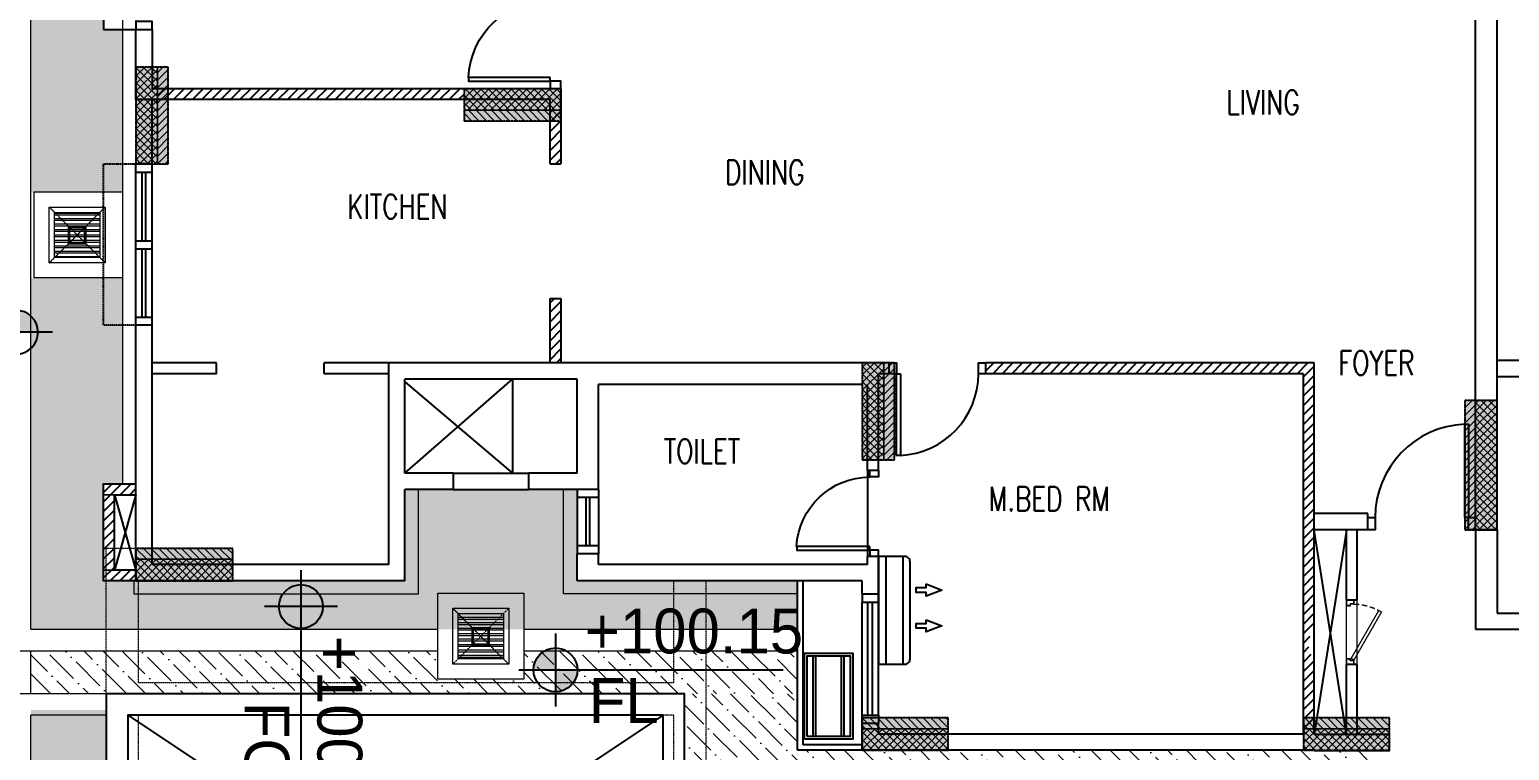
# Model space of a CAD drawing. Header units: millimetres. Extents: x 7964926 to 16080295, y -6277184 to -2986664.
# Drawn here: x 8061824 to 8075576, y -3101512 to -3094810 of the extents above; entities that cross this region are included whole.
import ezdxf

# ---------------------------------------------------------------- set-up
doc = ezdxf.new("R2010")
doc.units = ezdxf.units.MM
doc.header["$LTSCALE"] = 2000
doc.header["$MEASUREMENT"] = 0
for name, pattern in [('( Hidden )', [0.375, 0.25, -0.125]), ('1', [0, 0, 0]), ('DASHED2', [0.375, 0.25, -0.125]), ('HIDDEN', [0.375, 0.25, -0.125])]:
    doc.linetypes.add(name, pattern=pattern)
for name, color, linetype in [('a-ac ledge', 8, 'Continuous'), ('a-AC units', 7, 'Continuous'), ('a-chajja', 2, 'HIDDEN'), ('a-col', 8, 'DASHED2'), ('a-cutout', 8, 'Continuous'), ('a-door', 8, 'Continuous'), ('a-ele 1', 8, 'Continuous'), ('a-hat col', 252, 'Continuous'), ('a-hatch wall', 8, 'Continuous'), ('a-text m', 8, 'Continuous'), ('a-tile drop', 1, 'Continuous'), ('a-wall', 8, 'Continuous'), ('a-window', 8, 'Continuous'), ('L-FL', 7, 'Continuous')]:
    doc.layers.add(name, color=color, linetype=linetype)
for name, color, linetype, lineweight in [('a-shaft door', 1, 'Continuous', 5), ('L - paving', 9, 'Continuous', 5), ('L-CHAMBERS', 50, 'Continuous', 5), ('L-CORECUT', 4, 'Continuous', 5), ('L-ELE 1', 24, 'Continuous', 20), ('L-ELE 2', 30, 'Continuous', 15), ('L-Paver 400x400', 250, '1', 13), ('L-SHRUBS', 96, 'Continuous', 18), ('STR-Column', 250, 'Continuous', 15), ('STR-Column Hatch', 250, 'Continuous', 15), ('STR-Podium Beam', 8, 'Continuous', 15), ('STR-RCC Up Stand', 250, 'Continuous', 15)]:
    doc.layers.add(name, color=color, linetype=linetype, lineweight=lineweight)
doc.styles.add('a-100 txt m', font='romans.shx', dxfattribs={"width": 0.75, "height": 300})
doc.styles.add('Century Gothic', font='GOTHIC.TTF')
doc.styles.get("Standard").update_dxf_attribs({"font": 'romans.shx', "width": 0.75})
pattern_1 = [(45, (1424320.437, 166168.526), (-44.1941738, 44.1941738), [])]
pattern_2 = [(45, (5563976.44, -3596298.786), (-35.3553391, 35.3553391), []), (135, (5563976.44, -3596298.786), (-35.3553391, -35.3553391), [])]
pattern_3 = [(45, (5551526.44, -3592898.786), (-35.3553391, 35.3553391), []), (135, (5551526.44, -3592898.786), (-35.3553391, -35.3553391), [])]
pattern_4 = [(45, (5558276.44, -3595748.786), (-35.3553391, 35.3553391), []), (135, (5558276.44, -3595748.786), (-35.3553391, -35.3553391), [])]
pattern_5 = [(315, (7568922.237, -584075.35), (35.3553391, 35.3553391), []), (45, (7568922.237, -584075.35), (-35.3553391, 35.3553391), [])]
pattern_6 = [(315, (7565972.237, -588450.35), (35.3553391, 35.3553391), []), (45, (7565972.237, -588450.35), (-35.3553391, 35.3553391), [])]
pattern_7 = [(315, (7572722.237, -590025.35), (35.3553391, 35.3553391), []), (45, (7572722.237, -590025.35), (-35.3553391, 35.3553391), [])]
pattern_8 = [(315, (7576622.237, -590025.35), (35.3553391, 35.3553391), []), (45, (7576622.237, -590025.35), (-35.3553391, 35.3553391), [])]
pattern_9 = [(45, (5565638.427, -3484768.836), (-35.3553391, 35.3553391), [])]
pattern_10 = [(315, (7677052.187, -598187.335), (35.3553391, 35.3553391), [])]
pattern_11 = [(45, (5572388.427, -3487618.836), (-35.3553391, 35.3553391), [])]
pattern_12 = [(45, (5577788.427, -3488168.836), (-35.3553391, 35.3553391), [])]
pattern_13 = [(315, (7674102.187, -602262.335), (35.3553391, 35.3553391), [])]
pattern_14 = [(315, (7680852.187, -603837.335), (35.3553391, 35.3553391), [])]
pattern_15 = [(315, (7684752.187, -603837.335), (35.3553391, 35.3553391), [])]
pattern_16 = [(0, (63392.345, 51549.49), (1e-14, 50.625), []), (0, (63409.22, 51532.616), (1e-14, 50.625), [])]

# ---------------------------------------------------------------- blocks, each defined once
blk = doc.blocks.new('basement - column')
at = {"layer": 'a-hat col'}
h = blk.add_hatch(color=256, dxfattribs=at)
h.dxf.hatch_style = 1
h.paths.add_polyline_path([(75025, -9099), (74725, -9099), (74725, -9999), (75025, -9999)])
h = blk.add_hatch(color=256, dxfattribs=at)
h.dxf.hatch_style = 1
h.paths.add_polyline_path([(78675, -9299), (77775, -9299), (77775, -9599), (78675, -9599)])
h = blk.add_hatch(color=256, dxfattribs=at)
h.dxf.hatch_style = 1
h.paths.add_polyline_path([(81775, -11849), (81475, -11849), (81475, -12749), (81775, -12749)])
h = blk.add_hatch(color=256, dxfattribs=at)
h.dxf.hatch_style = 1
h.paths.add_polyline_path([(87375, -12199), (87075, -12199), (87075, -13399), (87375, -13399)])
h = blk.add_hatch(color=256, dxfattribs=at)
h.dxf.hatch_style = 1
h.paths.add_polyline_path([(75625, -13574), (74725, -13574), (74725, -13874), (75625, -13874)])
h = blk.add_hatch(color=256, dxfattribs=at)
h.dxf.hatch_style = 1
h.paths.add_polyline_path([(82275, -15149), (81475, -15149), (81475, -15449), (82275, -15449)])
h = blk.add_hatch(color=256, dxfattribs=at)
h.dxf.hatch_style = 1
h.paths.add_polyline_path([(86375, -15149), (85575, -15149), (85575, -15449), (86375, -15449)])
at = {"layer": 'a-col', "linetype": 'DASHED2', "ltscale": 0.001}
for points in [[(74725, -9999), (75025, -9999), (75025, -9099), (74725, -9099)], [(77775, -9299), (77775, -9599), (78675, -9599), (78675, -9299)], [(81475, -12749), (81775, -12749), (81775, -11849), (81475, -11849)], [(87075, -13399), (87375, -13399), (87375, -12199), (87075, -12199)], [(74725, -13574), (74725, -13874), (75625, -13874), (75625, -13574)], [(81475, -15149), (81475, -15449), (82275, -15449), (82275, -15149)], [(85575, -15149), (85575, -15449), (86375, -15449), (86375, -15149)]]:
    blk.add_lwpolyline(points, close=True, dxfattribs=at)
blk = doc.blocks.new('finish lvl')
h = blk.add_hatch(color=256)
edge = h.paths.add_edge_path()
edge.add_ellipse((0.0378, 0.003), major_axis=(-0.0305, 0.0305), ratio=1, start_angle=-45, end_angle=45)
edge.add_line((-0.0053, 0.003), (0.0378, 0.003))
edge.add_line((0.0378, 0.003), (0.0378, 0.0461))
edge = h.paths.add_edge_path()
edge.add_ellipse((0.0378, 0.003), major_axis=(-0.0305, 0.0305), ratio=1, start_angle=135, end_angle=225)
edge.add_line((0.0809, 0.003), (0.0378, 0.003))
edge.add_line((0.0378, 0.003), (0.0378, -0.0401))
for p, q in [((0.0378, 0.0748), (0.0378, -0.0688)), ((-0.034, 0.003), (0.4857, 0.003))]:
    blk.add_line(p, q)
blk.add_ellipse((0.0378, 0.003), major_axis=(-0.0305, 0.0305), ratio=1, start_param=1.570796326794534, end_param=7.85398163397412)
at = {"layer": 'L-FL'}
for tag, p in [('%%P0.00', (0.1256, 0.0357)), ('FIN.LVL.', (0.1075, -0.103))]:
    blk.add_attdef(tag, p, '', height=0.08, dxfattribs=at)
blk = doc.blocks.new('*U162')
blk.add_line((1027, 0), (1027, 0))
for points in [[(0, 126), (73, 126), (73, 0), (0, 0)], [(1100, 0), (1027, 0), (1027, 126), (1100, 126)]]:
    blk.add_lwpolyline(points)
blk.add_lwpolyline([(110, 0), (110, -953), (73, -953), (73, 0)], close=True)
blk.add_arc((73, 0), 953, 272.2042, 0)
blk = doc.blocks.new('*U161')
blk.add_line((70, 0), (70, 0))
blk.add_lwpolyline([(795, 100), (795, 859), (830, 859), (830, 100)], close=True)
for points in [[(0, 100), (70, 100), (70, 0), (0, 0)], [(900, 0), (830, 0), (830, 100), (900, 100)]]:
    blk.add_lwpolyline(points)
blk.add_arc((830, 100), 760, 92.6396, 180)
blk = doc.blocks.new('*U160')
for points in [[(0, 80), (60, 80), (60, 0), (0, 0)], [(800, 80), (740, 80), (740, 0), (800, 0)]]:
    blk.add_lwpolyline(points)
blk.add_lwpolyline([(95, 0), (95, -679), (60, -679), (60, 0)], close=True)
blk.add_arc((57, 2), 683, 273.153, 359.7973)
blk = doc.blocks.new('AC IDU')
at = {"color": 8}
for p, q in [((419493, 283872), (419493, 284872)), ((419651, 283872), (419651, 284872))]:
    blk.add_line(p, q, dxfattribs=at)
blk.add_lwpolyline([(419423, 284872), (419668, 284872, -0.414214), (419718, 284822), (419718, 283922, -0.414214), (419668, 283872), (419423, 283872)], format="xyb", close=True, dxfattribs=at)
at = {"color": 252}
for points in [[(419867, 284460), (420012, 284516), (419867, 284573), (419867, 284539), (419776, 284539), (419776, 284494), (419867, 284494)], [(419867, 284126), (420012, 284183), (419867, 284239), (419867, 284205), (419776, 284205), (419776, 284160), (419867, 284160)]]:
    blk.add_lwpolyline(points, close=True, dxfattribs=at)
blk = doc.blocks.new('AC ODU')
at = {"color": 8}
for p, q in [((420369, 284087), (421119, 284087)), ((420369, 284062), (421119, 284062)), ((420369, 283822), (421119, 283822)), ((420369, 283797), (421119, 283797))]:
    blk.add_line(p, q, dxfattribs=at)
for points in [[(420344, 284167), (421144, 284167), (421144, 283717), (420344, 283717)], [(420369, 284142), (421119, 284142), (421119, 283742), (420369, 283742)]]:
    blk.add_lwpolyline(points, close=True, dxfattribs=at)
blk = doc.blocks.new('Shaft D-600')
at = {"layer": 'a-shaft door', "color": 252, "ltscale": 0.1}
for p, q in [((185920, -26068), (185920, -26038)), ((186520, -26068), (186520, -26038)), ((186520, -26068), (186520, -26038))]:
    blk.add_line(p, q, dxfattribs=at)
blk.add_lwpolyline([(186409, -25812), (185962, -26070), (185976, -26094), (186422, -25836), (186409, -25812)], dxfattribs=at)
at = {"layer": 'a-shaft door', "color": 252}
for points in [[(185920, -26138), (185974, -26138), (185974, -26100), (185958, -26100), (185958, -26068), (185920, -26068), (185920, -26068), (185920, -26068)], [(185922, -26136), (185922, -26070), (185922, -26070), (185922, -26070), (185956, -26070), (185956, -26102), (185972, -26102), (185972, -26136)], [(186520, -26138), (186467, -26138), (186467, -26100), (186483, -26100), (186483, -26068), (186520, -26068), (186520, -26068), (186520, -26068)], [(186519, -26136), (186519, -26070), (186519, -26070), (186519, -26070), (186485, -26070), (186485, -26102), (186469, -26102), (186469, -26136)]]:
    blk.add_lwpolyline(points, close=True, dxfattribs=at)
at = {"layer": 'a-shaft door', "color": 252, "linetype": 'HIDDEN', "ltscale": 0.1}
blk.add_arc((185951, -26083), 532, 1.566, 27.6813, dxfattribs=at)
blk = doc.blocks.new('2.5BHK-STAIR CORE')
at = {"layer": 'a-cutout', "linetype": 'HIDDEN', "ltscale": 1000}
for p, q in [((-5250, 7850), (-5550, 9750)), ((-5250, 9750), (-5550, 7850))]:
    blk.add_line(p, q, dxfattribs=at)
at = {"layer": 'a-door'}
for p, q in [((-5250, 9100), (-5250, 9750)), ((-5150, 9100), (-5150, 9750)), ((-5150, 9100), (-5250, 9100)), ((-5250, 7850), (-5250, 8500)), ((-5150, 8500), (-5250, 8500)), ((-5150, 7850), (-5150, 8500))]:
    blk.add_line(p, q, dxfattribs=at)
at = {"layer": 'a-shaft door', "color": 8}
for p, q in [((-5250, 8500), (-5250, 9100)), ((-5150, 8500), (-5150, 9100))]:
    blk.add_line(p, q, dxfattribs=at)
at = {"layer": 'a-wall'}
blk.add_lwpolyline([(-5550, 7700), (-4850, 7700), (-4850, 7850), (-5550, 7850)], dxfattribs=at)
at = {"layer": 'a-shaft door', "linetype": 'Continuous', "xscale": -1, "rotation": 270}
blk.add_blockref('Shaft D-600', (20888, -177420), dxfattribs=at)
blk = doc.blocks.new('block 2')
at = {"layer": 'a-hatch wall'}
h = blk.add_hatch(dxfattribs=at)
h.set_pattern_fill('ANSI31', color=256, scale=500)
h.set_pattern_definition(pattern_1)
h.paths.add_polyline_path([(8143444, -2858705), (8140594, -2858705), (8140594, -2858805), (8143444, -2858805)])
h = blk.add_hatch(dxfattribs=at)
h.set_pattern_fill('ANSI31', color=256, scale=500)
h.set_pattern_definition(pattern_1)
h.paths.add_polyline_path([(8144344, -2858905), (8144244, -2858905), (8144244, -2859405), (8144344, -2859405)])
h = blk.add_hatch(dxfattribs=at)
h.set_pattern_fill('ANSI31', color=256, scale=500)
h.set_pattern_definition(pattern_1)
h.paths.add_polyline_path([(8144344, -2860655), (8144244, -2860655), (8144244, -2861255), (8144344, -2861255)])
h = blk.add_hatch(dxfattribs=at)
h.set_pattern_fill('ANSI31', color=256, scale=500)
h.set_pattern_definition(pattern_1)
h.paths.add_polyline_path([(8151344, -2861255), (8148294, -2861255), (8148294, -2861355), (8151244, -2861355), (8151244, -2864655), (8151344, -2864655), (8151344, -2864000, -0.182676), (8151294, -2863868, -0.182676), (8151344, -2863736)])
h = blk.add_hatch(dxfattribs=at)
h.set_pattern_fill('ANSI31', color=256, scale=500)
h.set_pattern_definition(pattern_1)
h.paths.add_polyline_path([(8140194, -2862480), (8140394, -2862480), (8140394, -2862380), (8140094, -2862380), (8140094, -2863280), (8140394, -2863280), (8140394, -2863180), (8140194, -2863180)])
at = {"layer": 'a-ac ledge'}
for p, q in [((8143894, -2861405), (8143894, -2862280)), ((8146544, -2864855), (8146544, -2863280)), ((8146594, -2864805), (8146594, -2863280)), ((8147144, -2864855), (8146544, -2864855)), ((8147144, -2864805), (8146594, -2864805))]:
    blk.add_line(p, q, dxfattribs=at)
at = {"layer": 'a-chajja', "ltscale": 500}
for p, q in [((8140094, -2857455), (8140094, -2858155)), ((8140094, -2858155), (8140394, -2858155))]:
    blk.add_line(p, q, dxfattribs=at)
at = {"layer": 'a-chajja', "ltscale": 0.005}
blk.add_lwpolyline([(8140394, -2860905), (8140094, -2860905), (8140094, -2859405), (8140394, -2859405)], dxfattribs=at)
at = {"layer": 'a-cutout', "linetype": 'HIDDEN', "ltscale": 1000}
for p, q in [((8142894, -2862280), (8143894, -2861405)), ((8142894, -2861430), (8143894, -2862280)), ((8140394, -2862480), (8140194, -2863180)), ((8140194, -2862480), (8140394, -2863180)), ((8140319, -2864530), (8145294, -2867830)), ((8145294, -2864530), (8140319, -2867830))]:
    blk.add_line(p, q, dxfattribs=at)
at = {"layer": 'a-door'}
for p, q in [((8143344, -2862280), (8144044, -2862280)), ((8143344, -2862430), (8144044, -2862430))]:
    blk.add_line(p, q, dxfattribs=at)
at = {"layer": 'a-ele 1'}
for p, q in [((8141144, -2861255), (8140544, -2861255)), ((8141144, -2861355), (8141144, -2861255)), ((8142144, -2861355), (8142144, -2861255)), ((8142744, -2861255), (8142144, -2861255)), ((8141144, -2861355), (8140544, -2861355)), ((8142744, -2861355), (8142144, -2861355))]:
    blk.add_line(p, q, dxfattribs=at)
blk.add_lwpolyline([(8145494, -2867830), (8145494, -2864330), (8140119, -2864330), (8140119, -2867830)], dxfattribs=at)
blk.add_lwpolyline([(8145294, -2864530), (8140319, -2864530), (8140319, -2867830), (8145294, -2867830)], close=True, dxfattribs=at)
at = {"layer": 'a-tile drop', "color": 8}
blk.add_line((8147194, -2862255), (8147194, -2863055), dxfattribs=at)
at = {"layer": 'a-wall'}
for p, q in [((8153044, -2862805), (8153044, -2855855)), ((8152844, -2862805), (8152844, -2856005)), ((8140394, -2858805), (8140394, -2858155)), ((8140394, -2858155), (8140544, -2858155)), ((8140544, -2858155), (8140544, -2858705)), ((8144344, -2858705), (8140544, -2858705)), ((8144344, -2858705), (8144244, -2858705)), ((8144344, -2858705), (8144344, -2859405)), ((8144244, -2858805), (8140394, -2858805)), ((8140544, -2859405), (8140544, -2858805)), ((8144244, -2859405), (8144244, -2858805)), ((8144244, -2859405), (8144244, -2858805)), ((8140544, -2859405), (8140394, -2859405)), ((8144244, -2859405), (8144344, -2859405)), ((8144244, -2861255), (8144244, -2860655)), ((8144244, -2860655), (8144344, -2860655)), ((8144344, -2860655), (8144344, -2861255)), ((8140394, -2863280), (8140394, -2860905)), ((8140544, -2860905), (8140394, -2860905)), ((8140544, -2863130), (8140544, -2860905)), ((8147144, -2861255), (8142744, -2861255)), ((8142744, -2863130), (8142744, -2861255)), ((8147394, -2861255), (8147144, -2861255)), ((8147394, -2861355), (8147394, -2861255)), ((8151344, -2861255), (8148294, -2861255)), ((8148294, -2861355), (8148294, -2861255)), ((8151344, -2864705), (8151344, -2861255)), ((8153044, -2861230), (8156444, -2861230)), ((8144494, -2861405), (8142894, -2861405)), ((8142894, -2862280), (8142894, -2861405)), ((8144494, -2862280), (8144494, -2861405)), ((8144694, -2862430), (8144694, -2861455)), ((8147144, -2861455), (8144694, -2861455)), ((8147194, -2862255), (8147194, -2861455)), ((8147394, -2861355), (8147294, -2861355)), ((8147294, -2862255), (8147294, -2861355)), ((8151244, -2861355), (8148294, -2861355)), ((8151244, -2864705), (8151244, -2861355)), ((8153044, -2861380), (8156444, -2861380)), ((8143344, -2862280), (8142894, -2862280)), ((8143344, -2862280), (8143344, -2862430)), ((8144494, -2862280), (8144044, -2862280)), ((8144044, -2862280), (8144044, -2862430)), ((8147294, -2862255), (8147194, -2862255)), ((8143344, -2862430), (8142894, -2862430)), ((8142894, -2863280), (8142894, -2862430)), ((8144506, -2862430), (8144044, -2862430)), ((8144694, -2862430), (8144494, -2862430)), ((8151844, -2862655), (8151344, -2862655)), ((8151844, -2862805), (8151844, -2862655)), ((8151844, -2862805), (8151344, -2862805)), ((8152844, -2862805), (8153044, -2862805)), ((8153044, -2862805), (8152844, -2862805)), ((8152844, -2862805), (8152844, -2863730)), ((8153044, -2862805), (8153044, -2863580)), ((8142744, -2863130), (8140544, -2863130)), ((8144494, -2863280), (8144494, -2863030)), ((8144694, -2863030), (8144494, -2863030)), ((8144694, -2863030), (8144694, -2863030)), ((8144694, -2863130), (8144694, -2863030)), ((8147194, -2863130), (8144694, -2863130)), ((8147194, -2863130), (8147194, -2863055)), ((8147294, -2863055), (8147194, -2863055)), ((8147294, -2863405), (8147294, -2863055)), ((8142894, -2863280), (8140394, -2863280)), ((8147144, -2863280), (8144494, -2863280)), ((8147144, -2863405), (8147144, -2863280)), ((8147294, -2863405), (8147144, -2863405)), ((8153044, -2863580), (8155444, -2863580)), ((8152844, -2863730), (8155444, -2863730)), ((8147144, -2864855), (8147144, -2864605)), ((8147144, -2864605), (8147294, -2864605)), ((8147294, -2864705), (8147294, -2864605)), ((8151244, -2864705), (8147294, -2864705)), ((8151344, -2864855), (8147144, -2864855))]:
    blk.add_line(p, q, dxfattribs=at)
for points in [[(8140394, -2863280), (8140094, -2863280), (8140094, -2862380), (8140394, -2862380)], [(8140394, -2863180), (8140194, -2863180), (8140194, -2862480), (8140394, -2862480)]]:
    blk.add_lwpolyline(points, dxfattribs=at)
at = {"layer": 'a-window'}
for p, q in [((8140394, -2860905), (8140394, -2859405)), ((8140544, -2860905), (8140544, -2859405)), ((8140394, -2859480), (8140544, -2859480)), ((8140451, -2860118), (8140451, -2859480)), ((8140486, -2860118), (8140486, -2859480)), ((8140394, -2860118), (8140544, -2860118)), ((8140394, -2860193), (8140544, -2860193)), ((8140451, -2860830), (8140451, -2860193)), ((8140486, -2860830), (8140486, -2860193)), ((8140394, -2860830), (8140544, -2860830)), ((8144494, -2862430), (8144494, -2863030)), ((8144694, -2862430), (8144694, -2863030)), ((8144694, -2862505), (8144494, -2862505)), ((8144576, -2862505), (8144576, -2862955)), ((8144611, -2862505), (8144611, -2862955)), ((8144694, -2862955), (8144494, -2862955)), ((8147144, -2864530), (8147144, -2863480)), ((8147196, -2864530), (8147196, -2863480)), ((8147236, -2863480), (8147236, -2864530)), ((8147294, -2864530), (8147294, -2863480))]:
    blk.add_line(p, q, dxfattribs=at)
for points in [[(8140544, -2858155), (8140544, -2858080), (8140394, -2858080), (8140394, -2858155)], [(8147144, -2863405), (8147144, -2863480), (8147294, -2863480), (8147294, -2863405)], [(8147144, -2864605), (8147144, -2864530), (8147294, -2864530), (8147294, -2864605)]]:
    blk.add_lwpolyline(points, dxfattribs=at)
at = {"linetype": 'HIDDEN', "ltscale": 2000}
blk.add_blockref('2.5BHK-STAIR CORE', (8156894, -2872559), dxfattribs=at)
at = {"layer": 'a-AC units', "xscale": -1, "rotation": 180}
blk.add_blockref('AC IDU', (7727871, -2579183), dxfattribs=at)
at = {"layer": 'a-AC units', "rotation": 90}
blk.add_blockref('AC ODU', (8430774, -3285096), dxfattribs=at)
at = {"layer": 'a-door'}
for name, p, xscale, rotation in [('*U161', (8144344, -2857805), -1.000000000000002, 90), ('*U160', (8147214, -2863055), -1, 270)]:
    blk.add_blockref(name, p, dxfattribs=dict(at, xscale=xscale, rotation=rotation))
at = {"layer": 'a-door', "rotation": 180}
blk.add_blockref('*U161', (8148294, -2861255), dxfattribs=at)
at = {"layer": 'a-door', "extrusion": (0, 0, -1), "xscale": -0.9090909090908443, "yscale": 0.9090909090908443, "zscale": -0.9090909090908443, "rotation": 180.0000569072902}
blk.add_blockref('*U162', (-8152844, -2862691), dxfattribs=at)
blk = doc.blocks.new('CHAMBERS')
at = {"layer": 'L-Paver 400x400', "true_color": 0x636466}
h = blk.add_hatch(dxfattribs=at)
h.set_pattern_fill('ANSI32', color=251, scale=135, angle=315)
h.set_pattern_definition([(0, (0.48, 1.42), (1e-14, 50.625), []), (0, (17.355, -15.46), (1e-14, 50.625), [])])
h.paths.add_polyline_path([(7999084, -3148058), (7998664, -3148058), (7998664, -3148478), (7999084, -3148478)])
at = {"layer": 'L-CHAMBERS', "color": 42}
for points in [[(7999274, -3148668), (7998474, -3148668), (7998474, -3147868), (7999274, -3147868)], [(7999134, -3148528), (7998614, -3148528), (7998614, -3148008), (7999134, -3148008)], [(7999084, -3148478), (7998664, -3148478), (7998664, -3148058), (7999084, -3148058)]]:
    blk.add_lwpolyline(points, close=True, dxfattribs=at)
at = {"layer": 'L-Paver 400x400', "color": 251, "linetype": '( Hidden )', "ltscale": 0.005, "true_color": 0x636466}
for p, q in [((7998614, -3148008), (7999134, -3148528)), ((7998614, -3148528), (7999134, -3148008))]:
    blk.add_line(p, q, dxfattribs=at)

msp = doc.modelspace()

# ---------------------------------------------------------------- hatches: boundary and pattern name
at = {"layer": 'L - paving'}
h = msp.add_hatch(dxfattribs=at)
h.set_pattern_fill('ANSI36', color=256, scale=1000, angle=90)
h.set_pattern_definition([(135, (0.13, 150), (-243.067956, 66.2912607), [312.5, -62.5, 0, -62.5])])
h.paths.add_polyline_path([(8066416.6, -3100585), (8066416.6, -3100850.2), (8065616.6, -3100850.2), (8065616.6, -3100585), (8061836.3, -3100585), (8061836.3, -3100985), (8061986.3, -3100985), (8062536.3, -3100985), (8068536.3, -3100985), (8068961.3, -3100985), (8068961.3, -3100585)])
h = msp.add_hatch(dxfattribs=at)
h.set_pattern_fill('ANSI36', color=256, scale=1000, angle=90)
h.set_pattern_definition([(135, (0.13, -250), (-243.067956, 66.2912607), [312.5, -62.5, 0, -62.5])])
edge = h.paths.add_edge_path()
edge.add_line((8068961.3, -3101910), (8074261.1, -3101910))
edge.add_line((8074261.1, -3101910), (8074261.1, -3101514.1))
edge.add_line((8074261.1, -3101514.1), (8068961.3, -3101510))
edge.add_line((8068961.3, -3101510), (8068961.3, -3100985))
edge.add_line((8068961.3, -3100985), (8067911.3, -3100985))
edge.add_line((8067911.3, -3100985), (8067911.3, -3104485))
edge.add_line((8067911.3, -3104485), (8068486.3, -3104485))
edge.add_line((8068486.3, -3104485), (8068486.3, -3101310))
edge.add_line((8068486.3, -3101910), (8068961.3, -3101910))
at = {"layer": 'L-Paver 400x400', "true_color": 0x636466}
h = msp.add_hatch(dxfattribs=at)
h.set_pattern_fill('ANSI32', color=251, scale=135, angle=315)
h.set_pattern_definition(pattern_16)
h.paths.add_polyline_path([(8062476.1, -3096509.6), (8062056.1, -3096509.6), (8062056.1, -3096929.6), (8062476.1, -3096929.6)])
h = msp.add_hatch(dxfattribs=at)
h.set_pattern_fill('ANSI32', color=251, scale=135, angle=315)
h.set_pattern_definition(pattern_16)
h.paths.add_polyline_path([(8062476.1, -3096509.6), (8062056.1, -3096509.6), (8062056.1, -3096929.6), (8062476.1, -3096929.6)])
at = {"layer": 'L-SHRUBS'}
h = msp.add_hatch(dxfattribs=at)
h.set_pattern_fill('GRASS', color=256, scale=200)
edge = h.paths.add_edge_path()
edge.add_line((8066911.3, -3099085), (8065311.3, -3099085))
edge.add_line((8065311.3, -3099085), (8065311.3, -3099935))
edge.add_line((8065311.3, -3099935), (8063711.2, -3099935))
edge.add_line((8063711.2, -3099935), (8063711.2, -3099935))
edge.add_line((8063711.2, -3099935), (8062811.2, -3099935))
edge.add_line((8062811.2, -3099935), (8062511.3, -3099935))
edge.add_line((8062511.3, -3099935), (8062511.3, -3099035))
edge.add_line((8062511.3, -3099035), (8062686.1, -3099035))
edge.add_line((8062686.1, -3099035), (8062686.1, -3097122))
edge.add_line((8062686.1, -3097119.6), (8061836.3, -3097119.6))
edge.add_line((8061836.3, -3097160.3), (8061841.2, -3096327.2))
edge.add_line((8061841.2, -3096327.2), (8062691, -3096312.1))
edge.add_line((8062686.1, -3096318), (8062686.1, -3095160))
edge.add_line((8062686.1, -3095160), (8062686.1, -3094810))
edge.add_line((8062686.1, -3094810), (8062686.1, -3094110))
edge.add_line((8062686.1, -3094810), (8062511.3, -3094810))
edge.add_line((8062511.3, -3094110), (8062686.1, -3094110))
edge.add_line((8062686.1, -3094110), (8062686.1, -3092610))
edge.add_line((8062811.3, -3092610), (8062811.2, -3092610))
edge.add_line((8062811.2, -3092610), (8062511.3, -3092610))
edge.add_line((8062511.3, -3092610), (8062511.3, -3091710))
edge.add_line((8062511.3, -3091710), (8063561.3, -3091710))
edge.add_line((8063561.3, -3091710), (8063561.3, -3091410))
edge.add_line((8063561.3, -3091410), (8065061.3, -3091410))
edge.add_line((8065061.3, -3091410), (8065061.3, -3091710))
edge.add_line((8065061.3, -3091710), (8066461.2, -3091710))
edge.add_line((8066461.2, -3091710), (8066461.2, -3090860))
edge.add_line((8066461.2, -3090860), (8066561.3, -3090860))
edge.add_line((8066561.3, -3090860), (8066561.3, -3090860))
edge.add_line((8066561.3, -3090860), (8069361.3, -3090860))
edge.add_line((8069361.3, -3090860), (8069361.3, -3090560))
edge.add_line((8069361.3, -3090250), (8070861.3, -3090250))
edge.add_line((8070861.3, -3090250), (8070180.9, -3090254.8))
edge.add_line((8070180.9, -3090254.8), (8070180.9, -3090860))
edge.add_line((8070180.9, -3090860), (8075261.3, -3090860))
edge.add_line((8075261.3, -3090860), (8075261.3, -3090310))
edge.add_line((8075261.3, -3090310), (8064136.3, -3090160))
edge.add_arc((8064136.3, -3092460), 2300, 90, 176.0419)
edge.add_line((8061841.7, -3092301.2), (8061836.3, -3100385))
edge.add_line((8061836.3, -3100385), (8066416.6, -3100385))
edge.add_line((8066416.6, -3100385), (8066416.6, -3100050.2))
edge.add_line((8066416.6, -3100050.2), (8065616.6, -3100050.2))
edge.add_line((8065616.6, -3100050.2), (8065616.6, -3100385))
edge.add_line((8065616.6, -3100385), (8068961.3, -3100385))
edge.add_line((8068961.3, -3100385), (8068961.3, -3099935))
edge.add_line((8068961.3, -3099935), (8066911.3, -3099935))
edge.add_line((8066911.3, -3099935), (8066911.3, -3099085))
h = msp.add_hatch(dxfattribs=at)
h.set_pattern_fill('GRASS', color=256, scale=200)
h.paths.add_polyline_path([(8065764.1, -3112691.2), (8066564.1, -3112691.2), (8066564.1, -3113491.2), (8065764.1, -3113491.2)])
h.paths.add_polyline_path([(8062411.4, -3108157.1), (8061836.3, -3108157.1), (8061836.3, -3114185), (8068486.3, -3114185), (8068486.3, -3112085), (8068186.2, -3112085), (8068186.2, -3112085), (8067286.2, -3112085), (8064786.3, -3112085), (8064786.3, -3112210.1), (8063286.3, -3112210.1), (8062536.2, -3112210.1), (8062236.3, -3112210.1), (8062236.3, -3111185), (8062536.3, -3111185), (8062536.3, -3109685), (8062236.3, -3109685), (8062236.3, -3108985), (8062411.4, -3108985)])
h.paths.add_polyline_path([(8061836.3, -3107357.1), (8062411.4, -3107357.1), (8062411.4, -3105385), (8062236.3, -3105385), (8062236.3, -3104485), (8062536.3, -3104485), (8062536.3, -3101135), (8061986.3, -3101135), (8061836.3, -3101135)])
h.paths.add_polyline_path([(8061886.3, -3107547.1), (8062306.3, -3107547.1), (8062306.3, -3107967.1), (8062356.3, -3108017.1), (8062356.3, -3107497.1), (8061836.3, -3107497.1)])
at = {"layer": 'STR-Column Hatch'}
h = msp.add_hatch(dxfattribs=at)
h.set_pattern_fill('ANSI37', color=250, scale=400)
h.set_pattern_definition(pattern_3)
h.paths.add_polyline_path([(8062811.1, -3096060), (8063011.1, -3096060), (8063011.1, -3095160), (8062811.1, -3095160)])
h = msp.add_hatch(dxfattribs=at)
h.set_pattern_fill('ANSI37', color=250, scale=400)
h.set_pattern_definition(pattern_3)
h.paths.add_polyline_path([(8062811.1, -3096060), (8063011.1, -3096060), (8063011.1, -3095160), (8062811.1, -3095160)])
h = msp.add_hatch(dxfattribs=at)
h.set_pattern_fill('ANSI37', color=250, scale=400)
h.set_pattern_definition(pattern_3)
h.paths.add_polyline_path([(8062811.1, -3096060), (8063011.1, -3096060), (8063011.1, -3095160), (8062811.1, -3095160)])
h = msp.add_hatch(dxfattribs=at)
h.set_pattern_fill('ANSI37', color=250, scale=400)
h.set_pattern_definition(pattern_3)
h.paths.add_polyline_path([(8062811.1, -3096060), (8063011.1, -3096060), (8063011.1, -3095160), (8062811.1, -3095160)])
h = msp.add_hatch(dxfattribs=at)
h.set_pattern_fill('ANSI31', color=250, scale=400)
h.set_pattern_definition(pattern_9)
h.paths.add_polyline_path([(8063011.1, -3096060), (8063111.1, -3096060), (8063111.1, -3095160), (8063011.1, -3095160)])
h = msp.add_hatch(dxfattribs=at)
h.set_pattern_fill('ANSI31', color=250, scale=400)
h.set_pattern_definition(pattern_9)
h.paths.add_polyline_path([(8063011.1, -3096060), (8063111.1, -3096060), (8063111.1, -3095160), (8063011.1, -3095160)])
h = msp.add_hatch(dxfattribs=at)
h.set_pattern_fill('ANSI37', color=250, scale=400, angle=-90)
h.set_pattern_definition(pattern_5)
h.paths.add_polyline_path([(8065861.1, -3095360), (8065861.1, -3095560), (8066761.1, -3095560), (8066761.1, -3095360)])
h = msp.add_hatch(dxfattribs=at)
h.set_pattern_fill('ANSI37', color=250, scale=400, angle=-90)
h.set_pattern_definition(pattern_5)
h.paths.add_polyline_path([(8065861.1, -3095360), (8065861.1, -3095560), (8066761.1, -3095560), (8066761.1, -3095360)])
h = msp.add_hatch(dxfattribs=at)
h.set_pattern_fill('ANSI37', color=250, scale=400, angle=-90)
h.set_pattern_definition(pattern_5)
h.paths.add_polyline_path([(8065861.1, -3095360), (8065861.1, -3095560), (8066761.1, -3095560), (8066761.1, -3095360)])
h = msp.add_hatch(dxfattribs=at)
h.set_pattern_fill('ANSI37', color=250, scale=400, angle=-90)
h.set_pattern_definition(pattern_5)
h.paths.add_polyline_path([(8065861.1, -3095360), (8065861.1, -3095560), (8066761.1, -3095560), (8066761.1, -3095360)])
h = msp.add_hatch(dxfattribs=at)
h.set_pattern_fill('ANSI31', color=250, scale=400, angle=-90)
h.set_pattern_definition(pattern_10)
h.paths.add_polyline_path([(8065861.1, -3095560), (8065861.1, -3095660), (8066761.1, -3095660), (8066761.1, -3095560)])
h = msp.add_hatch(dxfattribs=at)
h.set_pattern_fill('ANSI31', color=250, scale=400, angle=-90)
h.set_pattern_definition(pattern_10)
h.paths.add_polyline_path([(8065861.1, -3095560), (8065861.1, -3095660), (8066761.1, -3095660), (8066761.1, -3095560)])
h = msp.add_hatch(dxfattribs=at)
h.set_pattern_fill('ANSI37', color=250, scale=400)
h.set_pattern_definition(pattern_4)
h.paths.add_polyline_path([(8069561.1, -3098810), (8069761.1, -3098810), (8069761.1, -3097910), (8069561.1, -3097910)])
h = msp.add_hatch(dxfattribs=at)
h.set_pattern_fill('ANSI37', color=250, scale=400)
h.set_pattern_definition(pattern_4)
h.paths.add_polyline_path([(8069561.1, -3098810), (8069761.1, -3098810), (8069761.1, -3097910), (8069561.1, -3097910)])
h = msp.add_hatch(dxfattribs=at)
h.set_pattern_fill('ANSI37', color=250, scale=400)
h.set_pattern_definition(pattern_4)
h.paths.add_polyline_path([(8069561.1, -3098810), (8069761.1, -3098810), (8069761.1, -3097910), (8069561.1, -3097910)])
h = msp.add_hatch(dxfattribs=at)
h.set_pattern_fill('ANSI37', color=250, scale=400)
h.set_pattern_definition(pattern_4)
h.paths.add_polyline_path([(8069561.1, -3098810), (8069761.1, -3098810), (8069761.1, -3097910), (8069561.1, -3097910)])
h = msp.add_hatch(dxfattribs=at)
h.set_pattern_fill('ANSI31', color=250, scale=400)
h.set_pattern_definition(pattern_11)
h.paths.add_polyline_path([(8069761.1, -3098810), (8069861.1, -3098810), (8069861.1, -3097910), (8069761.1, -3097910)])
h = msp.add_hatch(dxfattribs=at)
h.set_pattern_fill('ANSI31', color=250, scale=400)
h.set_pattern_definition(pattern_11)
h.paths.add_polyline_path([(8069761.1, -3098810), (8069861.1, -3098810), (8069861.1, -3097910), (8069761.1, -3097910)])
h = msp.add_hatch(dxfattribs=at)
h.set_pattern_fill('ANSI31', color=250, scale=400)
h.set_pattern_definition(pattern_12)
h.paths.add_polyline_path([(8075161.1, -3099460), (8075261.1, -3099460), (8075261.1, -3098260), (8075161.1, -3098260)])
h = msp.add_hatch(dxfattribs=at)
h.set_pattern_fill('ANSI31', color=250, scale=400)
h.set_pattern_definition(pattern_12)
h.paths.add_polyline_path([(8075161.1, -3099460), (8075261.1, -3099460), (8075261.1, -3098260), (8075161.1, -3098260)])
h = msp.add_hatch(dxfattribs=at)
h.set_pattern_fill('ANSI37', color=250, scale=400)
h.set_pattern_definition(pattern_2)
h.paths.add_polyline_path([(8075261.1, -3099460), (8075461.1, -3099460), (8075461.1, -3098260), (8075261.1, -3098260)])
h = msp.add_hatch(dxfattribs=at)
h.set_pattern_fill('ANSI37', color=250, scale=400)
h.set_pattern_definition(pattern_2)
h.paths.add_polyline_path([(8075261.1, -3099460), (8075461.1, -3099460), (8075461.1, -3098260), (8075261.1, -3098260)])
h = msp.add_hatch(dxfattribs=at)
h.set_pattern_fill('ANSI37', color=250, scale=400)
h.set_pattern_definition(pattern_2)
h.paths.add_polyline_path([(8075261.1, -3099460), (8075461.1, -3099460), (8075461.1, -3098260), (8075261.1, -3098260)])
h = msp.add_hatch(dxfattribs=at)
h.set_pattern_fill('ANSI37', color=250, scale=400)
h.set_pattern_definition(pattern_2)
h.paths.add_polyline_path([(8075261.1, -3099460), (8075461.1, -3099460), (8075461.1, -3098260), (8075261.1, -3098260)])
h = msp.add_hatch(dxfattribs=at)
h.set_pattern_fill('ANSI31', color=250, scale=400, angle=-90)
h.set_pattern_definition(pattern_13)
h.paths.add_polyline_path([(8062811.1, -3099635), (8062811.1, -3099735), (8063711.1, -3099735), (8063711.1, -3099635)])
h = msp.add_hatch(dxfattribs=at)
h.set_pattern_fill('ANSI31', color=250, scale=400, angle=-90)
h.set_pattern_definition(pattern_13)
h.paths.add_polyline_path([(8062811.1, -3099635), (8062811.1, -3099735), (8063711.1, -3099735), (8063711.1, -3099635)])
h = msp.add_hatch(dxfattribs=at)
h.set_pattern_fill('ANSI37', color=250, scale=400, angle=-90)
h.set_pattern_definition(pattern_6)
h.paths.add_polyline_path([(8062811.1, -3099735), (8062811.1, -3099935), (8063711.1, -3099935), (8063711.1, -3099735)])
h = msp.add_hatch(dxfattribs=at)
h.set_pattern_fill('ANSI37', color=250, scale=400, angle=-90)
h.set_pattern_definition(pattern_6)
h.paths.add_polyline_path([(8062811.1, -3099735), (8062811.1, -3099935), (8063711.1, -3099935), (8063711.1, -3099735)])
h = msp.add_hatch(dxfattribs=at)
h.set_pattern_fill('ANSI37', color=250, scale=400, angle=-90)
h.set_pattern_definition(pattern_6)
h.paths.add_polyline_path([(8062811.1, -3099735), (8062811.1, -3099935), (8063711.1, -3099935), (8063711.1, -3099735)])
h = msp.add_hatch(dxfattribs=at)
h.set_pattern_fill('ANSI37', color=250, scale=400, angle=-90)
h.set_pattern_definition(pattern_6)
h.paths.add_polyline_path([(8062811.1, -3099735), (8062811.1, -3099935), (8063711.1, -3099935), (8063711.1, -3099735)])
h = msp.add_hatch(dxfattribs=at)
h.set_pattern_fill('ANSI31', color=250, scale=400, angle=-90)
h.set_pattern_definition(pattern_14)
h.paths.add_polyline_path([(8069561.1, -3101210), (8069561.1, -3101310), (8070361.1, -3101310), (8070361.1, -3101210)])
h = msp.add_hatch(dxfattribs=at)
h.set_pattern_fill('ANSI31', color=250, scale=400, angle=-90)
h.set_pattern_definition(pattern_14)
h.paths.add_polyline_path([(8069561.1, -3101210), (8069561.1, -3101310), (8070361.1, -3101310), (8070361.1, -3101210)])
h = msp.add_hatch(dxfattribs=at)
h.set_pattern_fill('ANSI37', color=250, scale=400, angle=-90)
h.set_pattern_definition(pattern_7)
h.paths.add_polyline_path([(8069561.1, -3101310), (8069561.1, -3101510), (8070361.1, -3101510), (8070361.1, -3101310)])
h = msp.add_hatch(dxfattribs=at)
h.set_pattern_fill('ANSI37', color=250, scale=400, angle=-90)
h.set_pattern_definition(pattern_7)
h.paths.add_polyline_path([(8069561.1, -3101310), (8069561.1, -3101510), (8070361.1, -3101510), (8070361.1, -3101310)])
h = msp.add_hatch(dxfattribs=at)
h.set_pattern_fill('ANSI37', color=250, scale=400, angle=-90)
h.set_pattern_definition(pattern_7)
h.paths.add_polyline_path([(8069561.1, -3101310), (8069561.1, -3101510), (8070361.1, -3101510), (8070361.1, -3101310)])
h = msp.add_hatch(dxfattribs=at)
h.set_pattern_fill('ANSI37', color=250, scale=400, angle=-90)
h.set_pattern_definition(pattern_7)
h.paths.add_polyline_path([(8069561.1, -3101310), (8069561.1, -3101510), (8070361.1, -3101510), (8070361.1, -3101310)])
h = msp.add_hatch(dxfattribs=at)
h.set_pattern_fill('ANSI31', color=250, scale=400, angle=-90)
h.set_pattern_definition(pattern_15)
h.paths.add_polyline_path([(8073661.1, -3101210), (8073661.1, -3101310), (8074461.1, -3101310), (8074461.1, -3101210)])
h = msp.add_hatch(dxfattribs=at)
h.set_pattern_fill('ANSI31', color=250, scale=400, angle=-90)
h.set_pattern_definition(pattern_15)
h.paths.add_polyline_path([(8073661.1, -3101210), (8073661.1, -3101310), (8074461.1, -3101310), (8074461.1, -3101210)])
h = msp.add_hatch(dxfattribs=at)
h.set_pattern_fill('ANSI37', color=250, scale=400, angle=-90)
h.set_pattern_definition(pattern_8)
h.paths.add_polyline_path([(8073661.1, -3101310), (8073661.1, -3101510), (8074461.1, -3101510), (8074461.1, -3101310)])
h = msp.add_hatch(dxfattribs=at)
h.set_pattern_fill('ANSI37', color=250, scale=400, angle=-90)
h.set_pattern_definition(pattern_8)
h.paths.add_polyline_path([(8073661.1, -3101310), (8073661.1, -3101510), (8074461.1, -3101510), (8074461.1, -3101310)])
h = msp.add_hatch(dxfattribs=at)
h.set_pattern_fill('ANSI37', color=250, scale=400, angle=-90)
h.set_pattern_definition(pattern_8)
h.paths.add_polyline_path([(8073661.1, -3101310), (8073661.1, -3101510), (8074461.1, -3101510), (8074461.1, -3101310)])
h = msp.add_hatch(dxfattribs=at)
h.set_pattern_fill('ANSI37', color=250, scale=400, angle=-90)
h.set_pattern_definition(pattern_8)
h.paths.add_polyline_path([(8073661.1, -3101310), (8073661.1, -3101510), (8074461.1, -3101510), (8074461.1, -3101310)])

# ---------------------------------------------------------------- linework, layer by layer
at = {"layer": 'a-ac ledge'}
for p, q in [((8068961.3, -3101510), (8068961.3, -3099935)), ((8069011.3, -3101460), (8069011.3, -3099935)), ((8069561.3, -3101460), (8069011.3, -3101460)), ((8069561.3, -3101510), (8068961.3, -3101510))]:
    msp.add_line(p, q, dxfattribs=at)
at = {"layer": 'L-CHAMBERS', "color": 42}
for points in [[(8062686.1, -3097119.6), (8061866.1, -3097119.6), (8061866.1, -3096319.6), (8062686.1, -3096319.6)], [(8062526.1, -3096979.6), (8062006.1, -3096979.6), (8062006.1, -3096459.6), (8062526.1, -3096459.6)], [(8062526.1, -3096979.6), (8062006.1, -3096979.6), (8062006.1, -3096459.6), (8062526.1, -3096459.6)], [(8062476.1, -3096929.6), (8062056.1, -3096929.6), (8062056.1, -3096509.6), (8062476.1, -3096509.6)], [(8062476.1, -3096929.6), (8062056.1, -3096929.6), (8062056.1, -3096509.6), (8062476.1, -3096509.6)]]:
    msp.add_lwpolyline(points, close=True, dxfattribs=at)
at = {"layer": 'L-CORECUT', "const_width": 25}
for points in [[(8062190.1, -3096647.5), (8062340.1, -3096647.5), (8062340.1, -3096797.5), (8062190.1, -3096797.5)], [(8062190.1, -3096647.5), (8062340.1, -3096647.5), (8062340.1, -3096797.5), (8062190.1, -3096797.5)], [(8062190.1, -3096647.5), (8062340.1, -3096647.5), (8062340.1, -3096797.5), (8062190.1, -3096797.5)], [(8062190.1, -3096647.5), (8062340.1, -3096647.5), (8062340.1, -3096797.5), (8062190.1, -3096797.5)], [(8065940.6, -3100378), (8066090.6, -3100378), (8066090.6, -3100528), (8065940.6, -3100528)], [(8065940.6, -3100378), (8066090.6, -3100378), (8066090.6, -3100528), (8065940.6, -3100528)]]:
    msp.add_lwpolyline(points, close=True, dxfattribs=at)
at = {"layer": 'L-ELE 1'}
for p, q in [((8061636.3, -3100585), (8065616.6, -3100585)), ((8066416.6, -3100585), (8068961.3, -3100585)), ((8062536.3, -3100985), (8061636.3, -3100985))]:
    msp.add_line(p, q, dxfattribs=at)
at = {"layer": 'L-ELE 2'}
for p, q in [((8061836.3, -3100385), (8061836.3, -3092460)), ((8061836.3, -3100385), (8065616.6, -3100385)), ((8066416.6, -3100385), (8068961.3, -3100385)), ((8061836.3, -3100985), (8061836.3, -3100585)), ((8061836.3, -3114185), (8061836.3, -3101185)), ((8062536.3, -3101185), (8061836.3, -3101185))]:
    msp.add_line(p, q, dxfattribs=at)
for points in [[(8062686.1, -3092610), (8062686.1, -3099035)], [(8062811.1, -3092610), (8062811.1, -3099135)], [(8062791.1, -3099935), (8062791.1, -3100055), (8065436.4, -3100055), (8065436.4, -3099085)], [(8068961.4, -3100055), (8066786.4, -3100055), (8066786.4, -3099085)]]:
    msp.add_lwpolyline(points, dxfattribs=at)
at = {"layer": 'L-Paver 400x400', "color": 251, "linetype": '( Hidden )', "ltscale": 0.005, "true_color": 0x636466}
for p, q in [((8062006.1, -3096459.6), (8062526.1, -3096979.6)), ((8062006.1, -3096979.6), (8062526.1, -3096459.6)), ((8062006.1, -3096459.6), (8062526.1, -3096979.6)), ((8062006.1, -3096979.6), (8062526.1, -3096459.6))]:
    msp.add_line(p, q, dxfattribs=at)
at = {"layer": 'STR-Column', "color": 8}
for points in [[(8062811.1, -3096060), (8063011.1, -3096060), (8063011.1, -3095160), (8062811.1, -3095160)], [(8062811.1, -3096060), (8063011.1, -3096060), (8063011.1, -3095160), (8062811.1, -3095160)], [(8062811.1, -3096060), (8063011.1, -3096060), (8063011.1, -3095160), (8062811.1, -3095160)], [(8062811.1, -3096060), (8063011.1, -3096060), (8063011.1, -3095160), (8062811.1, -3095160)], [(8063011.1, -3096060), (8063111.1, -3096060), (8063111.1, -3095160), (8063011.1, -3095160)], [(8063011.1, -3096060), (8063111.1, -3096060), (8063111.1, -3095160), (8063011.1, -3095160)], [(8065861.1, -3095360), (8065861.1, -3095560), (8066761.1, -3095560), (8066761.1, -3095360)], [(8065861.1, -3095360), (8065861.1, -3095560), (8066761.1, -3095560), (8066761.1, -3095360)], [(8065861.1, -3095360), (8065861.1, -3095560), (8066761.1, -3095560), (8066761.1, -3095360)], [(8065861.1, -3095360), (8065861.1, -3095560), (8066761.1, -3095560), (8066761.1, -3095360)], [(8065861.1, -3095560), (8065861.1, -3095660), (8066761.1, -3095660), (8066761.1, -3095560)], [(8065861.1, -3095560), (8065861.1, -3095660), (8066761.1, -3095660), (8066761.1, -3095560)], [(8069561.1, -3098810), (8069761.1, -3098810), (8069761.1, -3097910), (8069561.1, -3097910)], [(8069561.1, -3098810), (8069761.1, -3098810), (8069761.1, -3097910), (8069561.1, -3097910)], [(8069561.1, -3098810), (8069761.1, -3098810), (8069761.1, -3097910), (8069561.1, -3097910)], [(8069561.1, -3098810), (8069761.1, -3098810), (8069761.1, -3097910), (8069561.1, -3097910)], [(8069761.1, -3098810), (8069861.1, -3098810), (8069861.1, -3097910), (8069761.1, -3097910)], [(8069761.1, -3098810), (8069861.1, -3098810), (8069861.1, -3097910), (8069761.1, -3097910)], [(8075161.1, -3099460), (8075261.1, -3099460), (8075261.1, -3098260), (8075161.1, -3098260)], [(8075161.1, -3099460), (8075261.1, -3099460), (8075261.1, -3098260), (8075161.1, -3098260)], [(8075261.1, -3099460), (8075461.1, -3099460), (8075461.1, -3098260), (8075261.1, -3098260)], [(8075261.1, -3099460), (8075461.1, -3099460), (8075461.1, -3098260), (8075261.1, -3098260)], [(8075261.1, -3099460), (8075461.1, -3099460), (8075461.1, -3098260), (8075261.1, -3098260)], [(8075261.1, -3099460), (8075461.1, -3099460), (8075461.1, -3098260), (8075261.1, -3098260)], [(8062811.1, -3099635), (8062811.1, -3099735), (8063711.1, -3099735), (8063711.1, -3099635)], [(8062811.1, -3099635), (8062811.1, -3099735), (8063711.1, -3099735), (8063711.1, -3099635)], [(8062811.1, -3099735), (8062811.1, -3099935), (8063711.1, -3099935), (8063711.1, -3099735)], [(8062811.1, -3099735), (8062811.1, -3099935), (8063711.1, -3099935), (8063711.1, -3099735)], [(8062811.1, -3099735), (8062811.1, -3099935), (8063711.1, -3099935), (8063711.1, -3099735)], [(8062811.1, -3099735), (8062811.1, -3099935), (8063711.1, -3099935), (8063711.1, -3099735)], [(8069561.1, -3101210), (8069561.1, -3101310), (8070361.1, -3101310), (8070361.1, -3101210)], [(8069561.1, -3101210), (8069561.1, -3101310), (8070361.1, -3101310), (8070361.1, -3101210)], [(8069561.1, -3101310), (8069561.1, -3101510), (8070361.1, -3101510), (8070361.1, -3101310)], [(8069561.1, -3101310), (8069561.1, -3101510), (8070361.1, -3101510), (8070361.1, -3101310)], [(8069561.1, -3101310), (8069561.1, -3101510), (8070361.1, -3101510), (8070361.1, -3101310)], [(8069561.1, -3101310), (8069561.1, -3101510), (8070361.1, -3101510), (8070361.1, -3101310)], [(8073661.1, -3101210), (8073661.1, -3101310), (8074461.1, -3101310), (8074461.1, -3101210)], [(8073661.1, -3101210), (8073661.1, -3101310), (8074461.1, -3101310), (8074461.1, -3101210)], [(8073661.1, -3101310), (8073661.1, -3101510), (8074461.1, -3101510), (8074461.1, -3101310)], [(8073661.1, -3101310), (8073661.1, -3101510), (8074461.1, -3101510), (8074461.1, -3101310)], [(8073661.1, -3101310), (8073661.1, -3101510), (8074461.1, -3101510), (8074461.1, -3101310)], [(8073661.1, -3101310), (8073661.1, -3101510), (8074461.1, -3101510), (8074461.1, -3101310)]]:
    msp.add_lwpolyline(points, close=True, dxfattribs=at)
at = {"layer": 'STR-Podium Beam', "linetype": 'HIDDEN', "lineweight": 5, "ltscale": 0.005}
for p, q in [((8062536.1, -3104485), (8062536.1, -3099635)), ((8062811.1, -3099635), (8062536.1, -3099635)), ((8062536.1, -3104485), (8062536.1, -3099635)), ((8062811.1, -3099635), (8062536.1, -3099635)), ((8062836.1, -3100885), (8062836.1, -3099935)), ((8062836.1, -3100885), (8062836.1, -3099935)), ((8067811.1, -3100885), (8067811.1, -3099935)), ((8067811.1, -3100885), (8067811.1, -3099935)), ((8068111.1, -3104485), (8068111.1, -3099935)), ((8068111.1, -3104485), (8068111.1, -3099935)), ((8067811.1, -3100885), (8062836.1, -3100885)), ((8067811.1, -3100885), (8062836.1, -3100885)), ((8062836.1, -3104485), (8062836.1, -3101185)), ((8067811.1, -3101185), (8062836.1, -3101185)), ((8062836.1, -3104485), (8062836.1, -3101185)), ((8067811.1, -3101185), (8062836.1, -3101185)), ((8067811.1, -3104485), (8067811.1, -3101185)), ((8067811.1, -3104485), (8067811.1, -3101185))]:
    msp.add_line(p, q, dxfattribs=at)
at = {"layer": 'STR-RCC Up Stand'}
for points in [[(8062811.1, -3099135), (8062511.1, -3099135), (8062511.1, -3099035), (8062811.1, -3099035)], [(8062811.1, -3099135), (8062511.1, -3099135), (8062511.1, -3099035), (8062811.1, -3099035)], [(8062611.1, -3099835), (8062511.1, -3099835), (8062511.1, -3099135), (8062611.1, -3099135)], [(8062611.1, -3099835), (8062511.1, -3099835), (8062511.1, -3099135), (8062611.1, -3099135)], [(8062511.1, -3099835), (8062811.1, -3099835), (8062811.1, -3099935), (8062511.1, -3099935)], [(8062511.1, -3099835), (8062811.1, -3099835), (8062811.1, -3099935), (8062511.1, -3099935)]]:
    msp.add_lwpolyline(points, close=True, dxfattribs=at)

# ---------------------------------------------------------------- block references
at = {"layer": 'a-ele 1', "lineweight": 25}
msp.add_blockref('block 2', (-77582.5, -236654.6), dxfattribs=at)
at = {"layer": 'L-CHAMBERS', "color": 8}
msp.add_blockref('CHAMBERS', (67142.4, 47817.5), dxfattribs=at)
msp.add_blockref('CHAMBERS', (67142.4, 47817.5), dxfattribs=at)
at = {"layer": 'L-FL', "ltscale": 0.5}
ref = msp.add_blockref('finish lvl', (8061877.1, -3097637.8), dxfattribs=dict(at, xscale=-4725.606725105102, yscale=4725.606725105103, zscale=4725.606725105103, rotation=0.0002105370784111216))
ref.add_attrib('FIN.LVL.', 'TOC', (8060189.2, -3098115.9, 0), dxfattribs={"ltscale": 0.5, "height": 416.57, "rotation": 0.00021, "style": 'Century Gothic'})
ref.add_attrib('%%P0.00', '+100.275', (8058978.1, -3097470), dxfattribs={"ltscale": 0.5, "height": 416.57, "rotation": 0.00021, "style": 'Century Gothic'})
ref = msp.add_blockref('finish lvl', (8064330.7, -3099995.9), dxfattribs=dict(at, xscale=4725.606725105103, yscale=4725.606725105103, zscale=4725.606725105103, rotation=270.0002105369682))
ref.add_attrib('FIN.LVL.', 'FGL', (8063822, -3101058.5, 0), dxfattribs={"ltscale": 0.5, "height": 416.57, "rotation": 270.00021, "style": 'Century Gothic'})
ref.add_attrib('%%P0.00', '+100.225', (8064498.5, -3100447.3), dxfattribs={"ltscale": 0.5, "height": 416.57, "rotation": 270.00021, "style": 'Century Gothic'})
ref = msp.add_blockref('finish lvl', (8066532.4, -3100777.8), dxfattribs=dict(at, xscale=4725.606725105103, yscale=4725.606725105103, zscale=4725.606725105103, rotation=0.0002105369682425805))
ref.add_attrib('FIN.LVL.', 'FL', (8067021.2, -3101255.9, 0), dxfattribs={"ltscale": 0.5, "height": 416.57, "rotation": 0.00021, "style": 'Century Gothic'})
ref.add_attrib('%%P0.00', '+100.15', (8066983.8, -3100610), dxfattribs={"ltscale": 0.5, "height": 416.57, "rotation": 0.00021, "style": 'Century Gothic'})
at = {"layer": 'STR-Column', "ltscale": 1000}
msp.add_blockref('basement - column', (7988086.1, -3086060.7), dxfattribs=at)

# ---------------------------------------------------------------- texts
at = {"layer": 'a-text m', "char_height": 225, "attachment_point": 1, "style": 'a-100 txt m'}
for s, width, insert in [('LIVING', 2510.623, (8072947.5, -3095373.8)), ('DINING', 2510.623, (8068287.5, -3096023.8)), ('KITCHEN', 4054.256, (8064776, -3096343.1)), ('FOYER', 1263.139, (8073985.8, -3097796.8)), ('TOILET', 2510.623, (8067718.2, -3098617.9)), ('M.BED RM', 4054.256, (8070736.4, -3099060.1))]:
    msp.add_mtext_dynamic_manual_height_columns(s, width=width, gutter_width=1, heights=[0], dxfattribs=dict(at, insert=insert))

doc.saveas('drawing.dxf')
